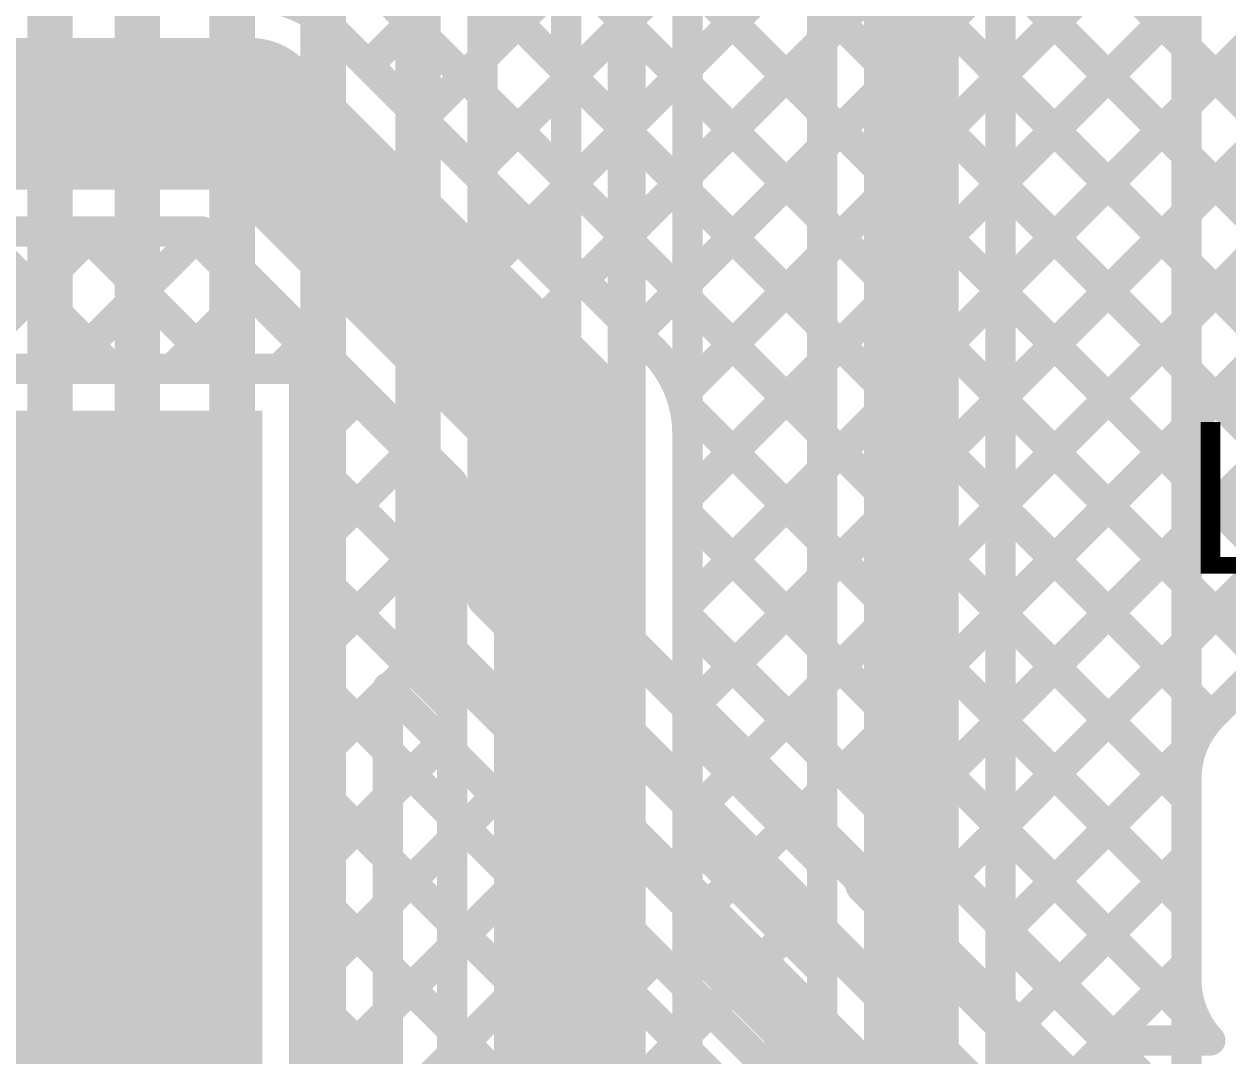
# Model space of a CAD drawing. Header units: millimetres. Extents: x 0 to 214, y 0 to 214.
# Drawn here: x 4.0042 to 4.3215, y 0.7619 to 1.0339 of the extents above; entities that cross this region are included whole.
import ezdxf

# ---------------------------------------------------------------- set-up
doc = ezdxf.new("R2010")
doc.units = ezdxf.units.MM
doc.header["$MEASUREMENT"] = 0
for name, color, linetype in [('BottomLayer', 5, 'Continuous'), ('TopLayer', 1, 'Continuous'), ('TopOverlay', 2, 'Continuous'), ('TopSolder', 216, 'Continuous')]:
    doc.layers.add(name, color=color, linetype=linetype)
doc.styles.add('Arial', font='', dxfattribs={"height": 0.2})
doc.styles.get('Arial').set_extended_font_data('Arial')

# ---------------------------------------------------------------- blocks, each defined once
blk = doc.blocks.new('UWX1E101MCL1GB_137')
at = {"layer": 'TopSolder'}
blk.add_hatch(color=216, dxfattribs=at).paths.add_polyline_path([(-0.03537, 0.06896), (-0.03537, -0.06896), (-0.25203, -0.06896), (-0.25203, 0.06896)])

msp = doc.modelspace()

# ---------------------------------------------------------------- hatches: boundary and pattern name
at = {"layer": 'TopLayer'}
msp.add_hatch(color=1, dxfattribs=at).paths.add_polyline_path([(3.755, 0.506), (4.067, 0.506), (4.067, 0.932), (3.755, 0.932)])

# ---------------------------------------------------------------- linework, layer by layer
at = {"layer": 'BottomLayer'}
for points, const_width in [([(4.011, 0.547), (4.011, 2.504)], 0.012), ([(4.034, 0.531), (4.034, 2.494)], 0.012), ([(4.059, 0.192), (4.059, 2.482)], 0.012), ([(4.083, 0.18588), (4.083, 2.467)], 0.012), ([(4.108, 0.875), (4.108, 2.453)], 0.012), ([(4.163, 2.457), (4.163, 0.871)], 0.01), ([(4.125, 0.88204), (4.125, 2.44596)], 0.008), ([(4.147, 2.44074), (4.147, 0.871)], 0.008), ([(4.179, 2.44074), (4.179, 0.87763)], 0.008), ([(4.179, 1.0223), (4.583, 1.4263)], 0.008), ([(4.179, 0.99402), (4.583, 1.39802)], 0.008), ([(4.179, 0.96573), (4.3795, 1.16623)], 0.008), ([(4.179, 1.15926), (4.43034, 0.90792)], 0.008), ([(4.179, 0.93745), (4.3795, 1.13795)], 0.008), ([(4.179, 1.13097), (4.42147, 0.8885)], 0.008), ([(4.179, 0.90916), (4.3795, 1.10966)], 0.008), ([(4.179, 1.10269), (4.39319, 0.8885)], 0.008), ([(4.179, 0.88088), (4.3795, 1.08138)], 0.008), ([(4.179, 1.0744), (4.3649, 0.8885)], 0.008), ([(4.19152, 0.86511), (4.38133, 1.05492)], 0.008), ([(4.125, 1.02487), (4.147, 1.04687)], 0.008), ([(4.125, 1.04355), (4.147, 1.02155)], 0.008), ([(4.179, 1.04612), (4.34544, 0.87968)], 0.008), ([(4.20566, 0.85097), (4.39423, 1.03954)], 0.008), ([(4.2198, 0.83683), (4.40837, 1.0254)], 0.008), ([(4.125, 0.99659), (4.147, 1.01859)], 0.008), ([(4.179, 1.01784), (4.3313, 0.86553)], 0.008), ([(4.125, 1.01527), (4.147, 0.99327)], 0.008), ([(4.23401, 0.82275), (4.42251, 1.01125)], 0.008), ([(4.24879, 0.80925), (4.43698, 0.99744)], 0.008), ([(4.125, 0.9683), (4.147, 0.9903)], 0.008), ([(4.179, 0.98955), (4.31716, 0.85139)], 0.008), ([(4.125, 0.98698), (4.147, 0.96498)], 0.008), ([(4.125, 0.94002), (4.147, 0.96202)], 0.008), ([(4.179, 0.96127), (4.3105, 0.82977)], 0.008), ([(4.125, 0.9587), (4.147, 0.9367)], 0.008), ([(4.125, 0.91173), (4.147, 0.93373)], 0.008), ([(4.179, 0.93298), (4.3105, 0.80148)], 0.008), ([(4.125, 0.93041), (4.147, 0.90841)], 0.008), ([(4.125, 0.88345), (4.147, 0.90545)], 0.008), ([(4.179, 0.9047), (4.31394, 0.76976)], 0.008), ([(4.125, 0.90213), (4.147, 0.88013)], 0.008), ([(4.125, 0.88204), (4.41104, 0.596)], 0.008), ([(4.3174, 0.85163), (4.34737, 0.8816)], 0.008), ([(4.108, 0.875), (4.404, 0.579)], 0.012), ([(4.13844, 0.8686), (4.147, 0.87716)], 0.008), ([(4.179, 0.87763), (4.23375, 0.82288)], 0.008), ([(4.163, 0.871), (4.2265, 0.8075)], 0.01), ([(4.1517, 0.85967), (4.21112, 0.80025)], 0.008), ([(4.1, 0.25817), (4.1, 0.85896)], 0.008), ([(4.1, 0.85896), (4.39198, 0.56698)], 0.008), ([(4.15258, 0.85446), (4.15475, 0.85663)], 0.008), ([(4.1, 0.83016), (4.1144, 0.84456)], 0.008), ([(4.26293, 0.79511), (4.31265, 0.84483)], 0.008), ([(4.1, 0.84228), (4.5694, 0.37288)], 0.008), ([(4.16672, 0.84032), (4.16889, 0.84248)], 0.008), ([(4.3105, 0.782), (4.3105, 0.835)], 0.008), ([(4.1, 0.80188), (4.12854, 0.83042)], 0.008), ([(4.18087, 0.82618), (4.18303, 0.82834)], 0.008), ([(4.23852, 0.81952), (4.29204, 0.766)], 0.008), ([(4.1, 0.7736), (4.14268, 0.81628)], 0.008), ([(4.1, 0.81399), (4.57466, 0.33934)], 0.008), ([(4.19501, 0.81203), (4.19717, 0.8142)], 0.008), ([(4.27708, 0.78097), (4.3105, 0.81439)], 0.008), ([(4.2265, 0.8075), (4.285, 0.749)], 0.012), ([(4.1, 0.74531), (4.15682, 0.80213)], 0.008), ([(4.21448, 0.79548), (4.27298, 0.73698)], 0.008), ([(4.1, 0.71703), (4.17097, 0.78799)], 0.008), ([(4.29122, 0.76682), (4.3105, 0.78611)], 0.008), ([(4.1, 0.78571), (4.44637, 0.43934)], 0.008), ([(4.1, 0.68874), (4.18511, 0.77385)], 0.008), ([(4.29204, 0.766), (4.31679, 0.766)], 0.008), ([(4.1, 0.66046), (4.19925, 0.75971)], 0.008)]:
    msp.add_lwpolyline(points, dxfattribs=dict(at, const_width=const_width))
for points, const_width in [([(4.123, 1.02487, 1), (4.127, 1.02487, 1)], 0.004), ([(4.145, 1.02155, 1), (4.149, 1.02155, 1)], 0.004), ([(4.177, 1.0223, 1), (4.181, 1.0223, 1)], 0.004), ([(4.145, 1.01859, 1), (4.149, 1.01859, 1)], 0.004), ([(4.177, 1.01784, 1), (4.181, 1.01784, 1)], 0.004), ([(4.123, 1.01527, 1), (4.127, 1.01527, 1)], 0.004), ([(4.123, 0.99659, 1), (4.127, 0.99659, 1)], 0.004), ([(4.145, 0.99327, 1), (4.149, 0.99327, 1)], 0.004), ([(4.177, 0.99402, 1), (4.181, 0.99402, 1)], 0.004), ([(4.145, 0.9903, 1), (4.149, 0.9903, 1)], 0.004), ([(4.177, 0.98955, 1), (4.181, 0.98955, 1)], 0.004), ([(4.123, 0.98698, 1), (4.127, 0.98698, 1)], 0.004), ([(4.123, 0.9683, 1), (4.127, 0.9683, 1)], 0.004), ([(4.145, 0.96498, 1), (4.149, 0.96498, 1)], 0.004), ([(4.177, 0.96573, 1), (4.181, 0.96573, 1)], 0.004), ([(4.145, 0.96202, 1), (4.149, 0.96202, 1)], 0.004), ([(4.177, 0.96127, 1), (4.181, 0.96127, 1)], 0.004), ([(4.123, 0.9587, 1), (4.127, 0.9587, 1)], 0.004), ([(4.123, 0.94002, 1), (4.127, 0.94002, 1)], 0.004), ([(4.145, 0.9367, 1), (4.149, 0.9367, 1)], 0.004), ([(4.177, 0.93745, 1), (4.181, 0.93745, 1)], 0.004), ([(4.145, 0.93373, 1), (4.149, 0.93373, 1)], 0.004), ([(4.177, 0.93298, 1), (4.181, 0.93298, 1)], 0.004), ([(4.123, 0.93041, 1), (4.127, 0.93041, 1)], 0.004), ([(4.123, 0.91173, 1), (4.127, 0.91173, 1)], 0.004), ([(4.145, 0.90841, 1), (4.149, 0.90841, 1)], 0.004), ([(4.177, 0.90916, 1), (4.181, 0.90916, 1)], 0.004), ([(4.145, 0.90545, 1), (4.149, 0.90545, 1)], 0.004), ([(4.177, 0.9047, 1), (4.181, 0.9047, 1)], 0.004), ([(4.123, 0.90213, 1), (4.127, 0.90213, 1)], 0.004), ([(4.123, 0.88345, 1), (4.127, 0.88345, 1)], 0.004), ([(4.123, 0.88204, 1), (4.127, 0.88204, 1)], 0.004), ([(4.123, 0.88204, 1), (4.127, 0.88204, 1)], 0.004), ([(4.145, 0.88013, 1), (4.149, 0.88013, 1)], 0.004), ([(4.177, 0.88088, 1), (4.181, 0.88088, 1)], 0.004), ([(4.105, 0.875, 1), (4.111, 0.875, 1)], 0.006), ([(4.105, 0.875, 1), (4.111, 0.875, 1)], 0.006), ([(4.145, 0.87716, 1), (4.149, 0.87716, 1)], 0.004), ([(4.177, 0.87763, 1), (4.181, 0.87763, 1)], 0.004), ([(4.177, 0.87763, 1), (4.181, 0.87763, 1)], 0.004), ([(4.1605, 0.871, 1), (4.1655, 0.871, 1)], 0.005), ([(4.1605, 0.871, 1), (4.1655, 0.871, 1)], 0.005), ([(4.13644, 0.8686, 1), (4.14044, 0.8686, 1)], 0.004), ([(4.145, 0.871, 1), (4.149, 0.871, 1)], 0.004), ([(4.145, 0.871, 1), (4.149, 0.871, 1)], 0.004), ([(4.145, 0.871, 1), (4.149, 0.871, 1)], 0.004), ([(4.18952, 0.86511, 1), (4.19352, 0.86511, 1)], 0.004), ([(4.14969, 0.85969, 1), (4.15369, 0.85969, 1)], 0.004), ([(4.1497, 0.85967, 1), (4.1537, 0.85967, 1)], 0.004), ([(4.1497, 0.85967, 1), (4.1537, 0.85967, 1)], 0.004), ([(4.098, 0.85896, 1), (4.102, 0.85896, 1)], 0.004), ([(4.098, 0.85896, 1), (4.102, 0.85896, 1)], 0.004), ([(4.15275, 0.85663, 1), (4.15675, 0.85663, 1)], 0.004), ([(4.15058, 0.85446, 1), (4.15458, 0.85446, 1)], 0.004), ([(4.20366, 0.85097, 1), (4.20766, 0.85097, 1)], 0.004), ([(4.31516, 0.85139, 1), (4.31916, 0.85139, 1)], 0.004), ([(4.31538, 0.85162, 1), (4.31938, 0.85162, 1)], 0.004), ([(4.3154, 0.85163, 1), (4.3194, 0.85163, 1)], 0.004), ([(4.3154, 0.85163, 1), (4.3194, 0.85163, 1)], 0.004), ([(4.1124, 0.84456, 1), (4.1164, 0.84456, 1)], 0.004), ([(4.31065, 0.84483, 1), (4.31465, 0.84483, 1)], 0.004), ([(4.098, 0.84228, 1), (4.102, 0.84228, 1)], 0.004), ([(4.16472, 0.84032, 1), (4.16872, 0.84032, 1)], 0.004), ([(4.16689, 0.84248, 1), (4.17089, 0.84248, 1)], 0.004), ([(4.2178, 0.83683, 1), (4.2218, 0.83683, 1)], 0.004), ([(4.3085, 0.835, 1), (4.3125, 0.835, 1)], 0.004), ([(4.3085, 0.835, 1), (4.3125, 0.835, 1)], 0.004), ([(4.3085, 0.835, 1), (4.3125, 0.835, 1)], 0.004), ([(4.098, 0.83016, 1), (4.102, 0.83016, 1)], 0.004), ([(4.12654, 0.83042, 1), (4.13054, 0.83042, 1)], 0.004), ([(4.18103, 0.82834, 1), (4.18503, 0.82834, 1)], 0.004), ([(4.3085, 0.82977, 1), (4.3125, 0.82977, 1)], 0.004), ([(4.17887, 0.82618, 1), (4.18287, 0.82618, 1)], 0.004), ([(4.23175, 0.82288, 1), (4.23575, 0.82288, 1)], 0.004), ([(4.23175, 0.82288, 1), (4.23575, 0.82288, 1)], 0.004), ([(4.23201, 0.82275, 1), (4.23601, 0.82275, 1)], 0.004), ([(4.23652, 0.81952, 1), (4.24052, 0.81952, 1)], 0.004), ([(4.23652, 0.81952, 1), (4.24052, 0.81952, 1)], 0.004), ([(4.14068, 0.81628, 1), (4.14468, 0.81628, 1)], 0.004), ([(4.098, 0.81399, 1), (4.102, 0.81399, 1)], 0.004), ([(4.19301, 0.81203, 1), (4.19701, 0.81203, 1)], 0.004), ([(4.19517, 0.8142, 1), (4.19917, 0.8142, 1)], 0.004), ([(4.3085, 0.81439, 1), (4.3125, 0.81439, 1)], 0.004), ([(4.2235, 0.8075, 1), (4.2295, 0.8075, 1)], 0.006), ([(4.224, 0.8075, 1), (4.229, 0.8075, 1)], 0.005), ([(4.24679, 0.80925, 1), (4.25079, 0.80925, 1)], 0.004), ([(4.15482, 0.80213, 1), (4.15882, 0.80213, 1)], 0.004), ([(4.098, 0.80188, 1), (4.102, 0.80188, 1)], 0.004), ([(4.20912, 0.80025, 1), (4.21312, 0.80025, 1)], 0.004), ([(4.20912, 0.80025, 1), (4.21312, 0.80025, 1)], 0.004), ([(4.3085, 0.80148, 1), (4.3125, 0.80148, 1)], 0.004), ([(4.21248, 0.79548, 1), (4.21648, 0.79548, 1)], 0.004), ([(4.21248, 0.79548, 1), (4.21648, 0.79548, 1)], 0.004), ([(4.26093, 0.79511, 1), (4.26493, 0.79511, 1)], 0.004), ([(4.16897, 0.78799, 1), (4.17297, 0.78799, 1)], 0.004), ([(4.3085, 0.78611, 1), (4.3125, 0.78611, 1)], 0.004), ([(4.098, 0.78571, 1), (4.102, 0.78571, 1)], 0.004), ([(4.27508, 0.78097, 1), (4.27908, 0.78097, 1)], 0.004), ([(4.3085, 0.782, 1), (4.3125, 0.782, 1)], 0.004), ([(4.3085, 0.782, 1), (4.3125, 0.782, 1)], 0.004), ([(4.098, 0.7736, 1), (4.102, 0.7736, 1)], 0.004), ([(4.18311, 0.77385, 1), (4.18711, 0.77385, 1)], 0.004), ([(4.31194, 0.76976, 1), (4.31594, 0.76976, 1)], 0.004), ([(4.28922, 0.76682, 1), (4.29322, 0.76682, 1)], 0.004), ([(4.29004, 0.766, 1), (4.29404, 0.766, 1)], 0.004), ([(4.29004, 0.766, 1), (4.29404, 0.766, 1)], 0.004), ([(4.31479, 0.766, 1), (4.31879, 0.766, 1)], 0.004), ([(4.31479, 0.766, 1), (4.31879, 0.766, 1)], 0.004), ([(4.19725, 0.75971, 1), (4.20125, 0.75971, 1)], 0.004)]:
    msp.add_lwpolyline(points, format="xyb", close=True, dxfattribs=dict(at, const_width=const_width))
at = {"layer": 'BottomLayer', "const_width": 0.008}
for points in [[(4.15169, 0.85969, -0.198912), (4.147, 0.871)], [(4.1517, 0.85967, -0.199231), (4.147, 0.871)], [(4.3105, 0.835, -0.199188), (4.3174, 0.85163)], [(4.3105, 0.835, -0.198912), (4.31738, 0.85162)], [(4.23375, 0.82288, -0.08639), (4.23852, 0.81952)], [(4.21448, 0.79548, -0.08639), (4.21112, 0.80025)], [(4.31679, 0.766, -0.18945), (4.3105, 0.782)]]:
    msp.add_lwpolyline(points, format="xyb", dxfattribs=at)
at = {"layer": 'TopLayer'}
for points, const_width in [([(3.981, 1.24412), (4.2145, 1.01062)], 0.008), ([(4.2615, 1.01995), (4.4825, 1.24095)], 0.008), ([(3.981, 1.21584), (4.2145, 0.98234)], 0.008), ([(4.238, 0.546), (4.238, 1.188)], 0.025), ([(3.981, 1.18755), (4.2145, 0.95405)], 0.008), ([(4.2145, 0.546), (4.2145, 1.188)], 0.008), ([(4.2615, 0.546), (4.2615, 1.17827)], 0.008), ([(4.08013, 1.03657), (4.2145, 1.17094)], 0.008), ([(3.981, 1.15927), (4.2145, 0.92577)], 0.008), ([(4.09484, 1.023), (4.2145, 1.14265)], 0.008), ([(4.10899, 1.00886), (4.2145, 1.11437)], 0.008), ([(4.12313, 0.99471), (4.2145, 1.08609)], 0.008), ([(4.2615, 1.07676), (4.3105, 1.02776)], 0.008), ([(4.13727, 0.98057), (4.2145, 1.0578)], 0.008), ([(4.3105, 0.782), (4.3105, 1.052)], 0.008), ([(4.2615, 1.04847), (4.3105, 0.99947)], 0.008), ([(4.2615, 0.99166), (4.3105, 1.04066)], 0.008), ([(4.08571, 1.03213), (4.1699, 0.94794)], 0.008), ([(4.15141, 0.96643), (4.2145, 1.02952)], 0.008), ([(3.75676, 1.01024), (4.06376, 1.01024)], 0.04), ([(4.06376, 1.01024), (4.148, 0.926)], 0.04), ([(4.2615, 1.02019), (4.3105, 0.97119)], 0.008), ([(4.2615, 0.96338), (4.3105, 1.01238)], 0.008), ([(4.16555, 0.95229), (4.2145, 1.00123)], 0.008), ([(4.2615, 0.9919), (4.3105, 0.9429)], 0.008), ([(4.2615, 0.9351), (4.3105, 0.9841)], 0.008), ([(3.75676, 0.97924), (4.05092, 0.97924)], 0.008), ([(3.98656, 0.943), (4.0228, 0.97924)], 0.008), ([(3.99133, 0.97924), (4.02756, 0.943)], 0.008), ([(4.01485, 0.943), (4.051, 0.97916)], 0.008), ([(4.01961, 0.97924), (4.05585, 0.943)], 0.008), ([(4.04789, 0.97924), (4.117, 0.91013)], 0.008), ([(4.05092, 0.97924), (4.117, 0.91316)], 0.008), ([(4.1774, 0.93584), (4.2145, 0.97295)], 0.008), ([(4.04313, 0.943), (4.06514, 0.96501)], 0.008), ([(4.2615, 0.96362), (4.3105, 0.91462)], 0.008), ([(4.2615, 0.90681), (4.3105, 0.95581)], 0.008), ([(4.07141, 0.943), (4.07929, 0.95087)], 0.008), ([(3.856, 0.943), (4.078, 0.943)], 0.008), ([(4.078, 0.54019), (4.078, 0.943)], 0.008), ([(4.148, 0.55), (4.148, 0.926)], 0.04), ([(4.179, 0.90916), (4.2145, 0.94466)], 0.008), ([(4.078, 0.9213), (4.09343, 0.93673)], 0.008), ([(4.2615, 0.93534), (4.3105, 0.88634)], 0.008), ([(4.17794, 0.93404), (4.2145, 0.89748)], 0.008), ([(4.179, 0.56284), (4.179, 0.926)], 0.008), ([(4.2615, 0.87853), (4.3105, 0.92753)], 0.008), ([(4.078, 0.89302), (4.10757, 0.92259)], 0.008), ([(4.078, 0.92085), (4.117, 0.88185)], 0.008), ([(4.179, 0.88088), (4.2145, 0.91638)], 0.008), ([(4.117, 0.55), (4.117, 0.91316)], 0.008), ([(4.2615, 0.90705), (4.3105, 0.85805)], 0.008), ([(4.078, 0.86473), (4.117, 0.90373)], 0.008), ([(4.179, 0.9047), (4.2145, 0.8692)], 0.008), ([(4.2615, 0.85024), (4.3105, 0.89924)], 0.008), ([(4.078, 0.89256), (4.117, 0.85356)], 0.008), ([(4.179, 0.8526), (4.2145, 0.8881)], 0.008), ([(4.2615, 0.87877), (4.3105, 0.82977)], 0.008), ([(4.078, 0.83645), (4.117, 0.87545)], 0.008), ([(4.179, 0.87641), (4.2145, 0.84091)], 0.008), ([(4.2615, 0.82196), (4.3105, 0.87096)], 0.008), ([(4.078, 0.86428), (4.117, 0.82528)], 0.008), ([(4.179, 0.82431), (4.2145, 0.85981)], 0.008), ([(4.2615, 0.85048), (4.3105, 0.80148)], 0.008), ([(4.078, 0.80816), (4.117, 0.84716)], 0.008), ([(4.179, 0.84813), (4.2145, 0.81263)], 0.008), ([(4.2615, 0.79367), (4.3105, 0.84267)], 0.008), ([(4.078, 0.83599), (4.117, 0.79699)], 0.008), ([(4.179, 0.79603), (4.2145, 0.83153)], 0.008), ([(4.2615, 0.8222), (4.3105, 0.7732)], 0.008), ([(4.078, 0.77988), (4.117, 0.81888)], 0.008), ([(4.179, 0.81985), (4.2145, 0.78435)], 0.008), ([(4.2615, 0.76539), (4.3105, 0.81439)], 0.008), ([(4.078, 0.80771), (4.117, 0.76871)], 0.008), ([(4.179, 0.76774), (4.2145, 0.80324)], 0.008), ([(4.2615, 0.79391), (4.3105, 0.74491)], 0.008), ([(4.078, 0.7516), (4.117, 0.7906)], 0.008), ([(4.179, 0.79156), (4.2145, 0.75606)], 0.008), ([(4.2615, 0.73711), (4.3105, 0.78611)], 0.008), ([(4.3105, 0.545), (4.3105, 0.782)], 0.008), ([(4.078, 0.77942), (4.117, 0.74042)], 0.008), ([(4.179, 0.73946), (4.2145, 0.77496)], 0.008), ([(4.2615, 0.76563), (4.3105, 0.71663)], 0.008), ([(4.078, 0.72331), (4.117, 0.76231)], 0.008), ([(4.179, 0.76328), (4.2145, 0.72778)], 0.008)]:
    msp.add_lwpolyline(points, dxfattribs=dict(at, const_width=const_width))
at = {"layer": 'TopLayer', "const_width": 0.008}
for points in [[(4.06376, 1.04124, -0.199163), (4.08571, 1.03213)], [(4.06376, 1.04124, -0.198912), (4.08568, 1.03216)], [(4.1699, 0.94794, -0.199163), (4.179, 0.926)], [(4.16992, 0.94792, -0.198912), (4.179, 0.926)]]:
    msp.add_lwpolyline(points, format="xyb", dxfattribs=at)
at = {"layer": 'TopLayer'}
for points, const_width in [([(4.07813, 1.03657, 1), (4.08213, 1.03657, 1)], 0.004), ([(4.08368, 1.03216, 1), (4.08768, 1.03216, 1)], 0.004), ([(4.08371, 1.03213, 1), (4.08771, 1.03213, 1)], 0.004), ([(4.08371, 1.03213, 1), (4.08771, 1.03213, 1)], 0.004), ([(4.2125, 1.02952, 1), (4.2165, 1.02952, 1)], 0.004), ([(4.3085, 1.02776, 1), (4.3125, 1.02776, 1)], 0.004), ([(4.05376, 1.01024, 1), (4.07376, 1.01024, 1)], 0.02), ([(4.05376, 1.01024, 1), (4.07376, 1.01024, 1)], 0.02), ([(4.09284, 1.023, 1), (4.09684, 1.023, 1)], 0.004), ([(4.2595, 1.02019, 1), (4.2635, 1.02019, 1)], 0.004), ([(4.2595, 1.01995, 1), (4.2635, 1.01995, 1)], 0.004), ([(4.3085, 1.01238, 1), (4.3125, 1.01238, 1)], 0.004), ([(4.10699, 1.00886, 1), (4.11099, 1.00886, 1)], 0.004), ([(4.2125, 1.01062, 1), (4.2165, 1.01062, 1)], 0.004), ([(4.2125, 1.00123, 1), (4.2165, 1.00123, 1)], 0.004), ([(4.3085, 0.99947, 1), (4.3125, 0.99947, 1)], 0.004), ([(4.12113, 0.99471, 1), (4.12513, 0.99471, 1)], 0.004), ([(4.2595, 0.9919, 1), (4.2635, 0.9919, 1)], 0.004), ([(4.2595, 0.99166, 1), (4.2635, 0.99166, 1)], 0.004), ([(4.3085, 0.9841, 1), (4.3125, 0.9841, 1)], 0.004), ([(4.13527, 0.98057, 1), (4.13927, 0.98057, 1)], 0.004), ([(4.2125, 0.98234, 1), (4.2165, 0.98234, 1)], 0.004), ([(4.01761, 0.97924, 1), (4.02161, 0.97924, 1)], 0.004), ([(4.0208, 0.97924, 1), (4.0248, 0.97924, 1)], 0.004), ([(4.04589, 0.97924, 1), (4.04989, 0.97924, 1)], 0.004), ([(4.04892, 0.97924, 1), (4.05292, 0.97924, 1)], 0.004), ([(4.04892, 0.97924, 1), (4.05292, 0.97924, 1)], 0.004), ([(4.049, 0.97916, 1), (4.053, 0.97916, 1)], 0.004), ([(4.2125, 0.97295, 1), (4.2165, 0.97295, 1)], 0.004), ([(4.3085, 0.97119, 1), (4.3125, 0.97119, 1)], 0.004), ([(4.06314, 0.96501, 1), (4.06714, 0.96501, 1)], 0.004), ([(4.14941, 0.96643, 1), (4.15341, 0.96643, 1)], 0.004), ([(4.2595, 0.96362, 1), (4.2635, 0.96362, 1)], 0.004), ([(4.2595, 0.96338, 1), (4.2635, 0.96338, 1)], 0.004), ([(4.3085, 0.95581, 1), (4.3125, 0.95581, 1)], 0.004), ([(4.16355, 0.95229, 1), (4.16755, 0.95229, 1)], 0.004), ([(4.2125, 0.95405, 1), (4.2165, 0.95405, 1)], 0.004), ([(4.07729, 0.95087, 1), (4.08129, 0.95087, 1)], 0.004), ([(4.1679, 0.94794, 1), (4.1719, 0.94794, 1)], 0.004), ([(4.1679, 0.94794, 1), (4.1719, 0.94794, 1)], 0.004), ([(4.16792, 0.94792, 1), (4.17192, 0.94792, 1)], 0.004), ([(4.01285, 0.943, 1), (4.01685, 0.943, 1)], 0.004), ([(4.02556, 0.943, 1), (4.02956, 0.943, 1)], 0.004), ([(4.04113, 0.943, 1), (4.04513, 0.943, 1)], 0.004), ([(4.05385, 0.943, 1), (4.05785, 0.943, 1)], 0.004), ([(4.06941, 0.943, 1), (4.07341, 0.943, 1)], 0.004), ([(4.076, 0.943, 1), (4.08, 0.943, 1)], 0.004), ([(4.076, 0.943, 1), (4.08, 0.943, 1)], 0.004), ([(4.138, 0.926, 1), (4.158, 0.926, 1)], 0.02), ([(4.138, 0.926, 1), (4.158, 0.926, 1)], 0.02), ([(4.2125, 0.94466, 1), (4.2165, 0.94466, 1)], 0.004), ([(4.3085, 0.9429, 1), (4.3125, 0.9429, 1)], 0.004), ([(4.09143, 0.93673, 1), (4.09543, 0.93673, 1)], 0.004), ([(4.1754, 0.93584, 1), (4.1794, 0.93584, 1)], 0.004), ([(4.2595, 0.93534, 1), (4.2635, 0.93534, 1)], 0.004), ([(4.17594, 0.93404, 1), (4.17994, 0.93404, 1)], 0.004), ([(4.2595, 0.9351, 1), (4.2635, 0.9351, 1)], 0.004), ([(4.177, 0.926, 1), (4.181, 0.926, 1)], 0.004), ([(4.177, 0.926, 1), (4.181, 0.926, 1)], 0.004), ([(4.177, 0.926, 1), (4.181, 0.926, 1)], 0.004), ([(4.2125, 0.92577, 1), (4.2165, 0.92577, 1)], 0.004), ([(4.3085, 0.92753, 1), (4.3125, 0.92753, 1)], 0.004), ([(4.10557, 0.92259, 1), (4.10957, 0.92259, 1)], 0.004), ([(4.076, 0.9213, 1), (4.08, 0.9213, 1)], 0.004), ([(4.076, 0.92085, 1), (4.08, 0.92085, 1)], 0.004), ([(4.2125, 0.91638, 1), (4.2165, 0.91638, 1)], 0.004), ([(4.115, 0.91316, 1), (4.119, 0.91316, 1)], 0.004), ([(4.115, 0.91316, 1), (4.119, 0.91316, 1)], 0.004), ([(4.3085, 0.91462, 1), (4.3125, 0.91462, 1)], 0.004), ([(4.115, 0.91013, 1), (4.119, 0.91013, 1)], 0.004), ([(4.177, 0.90916, 1), (4.181, 0.90916, 1)], 0.004), ([(4.2595, 0.90705, 1), (4.2635, 0.90705, 1)], 0.004), ([(4.2595, 0.90681, 1), (4.2635, 0.90681, 1)], 0.004), ([(4.115, 0.90373, 1), (4.119, 0.90373, 1)], 0.004), ([(4.177, 0.9047, 1), (4.181, 0.9047, 1)], 0.004), ([(4.2125, 0.89748, 1), (4.2165, 0.89748, 1)], 0.004), ([(4.3085, 0.89924, 1), (4.3125, 0.89924, 1)], 0.004), ([(4.076, 0.89302, 1), (4.08, 0.89302, 1)], 0.004), ([(4.076, 0.89256, 1), (4.08, 0.89256, 1)], 0.004), ([(4.2125, 0.8881, 1), (4.2165, 0.8881, 1)], 0.004), ([(4.3085, 0.88634, 1), (4.3125, 0.88634, 1)], 0.004), ([(4.115, 0.88185, 1), (4.119, 0.88185, 1)], 0.004), ([(4.177, 0.88088, 1), (4.181, 0.88088, 1)], 0.004), ([(4.2595, 0.87877, 1), (4.2635, 0.87877, 1)], 0.004), ([(4.2595, 0.87853, 1), (4.2635, 0.87853, 1)], 0.004), ([(4.115, 0.87545, 1), (4.119, 0.87545, 1)], 0.004), ([(4.177, 0.87641, 1), (4.181, 0.87641, 1)], 0.004), ([(4.2125, 0.8692, 1), (4.2165, 0.8692, 1)], 0.004), ([(4.3085, 0.87096, 1), (4.3125, 0.87096, 1)], 0.004), ([(4.076, 0.86473, 1), (4.08, 0.86473, 1)], 0.004), ([(4.076, 0.86428, 1), (4.08, 0.86428, 1)], 0.004), ([(4.2125, 0.85981, 1), (4.2165, 0.85981, 1)], 0.004), ([(4.3085, 0.85805, 1), (4.3125, 0.85805, 1)], 0.004), ([(4.115, 0.85356, 1), (4.119, 0.85356, 1)], 0.004), ([(4.177, 0.8526, 1), (4.181, 0.8526, 1)], 0.004), ([(4.2595, 0.85048, 1), (4.2635, 0.85048, 1)], 0.004), ([(4.2595, 0.85024, 1), (4.2635, 0.85024, 1)], 0.004), ([(4.115, 0.84716, 1), (4.119, 0.84716, 1)], 0.004), ([(4.177, 0.84813, 1), (4.181, 0.84813, 1)], 0.004), ([(4.2125, 0.84091, 1), (4.2165, 0.84091, 1)], 0.004), ([(4.3085, 0.84267, 1), (4.3125, 0.84267, 1)], 0.004), ([(4.076, 0.83645, 1), (4.08, 0.83645, 1)], 0.004), ([(4.076, 0.83599, 1), (4.08, 0.83599, 1)], 0.004), ([(4.2125, 0.83153, 1), (4.2165, 0.83153, 1)], 0.004), ([(4.3085, 0.82977, 1), (4.3125, 0.82977, 1)], 0.004), ([(4.115, 0.82528, 1), (4.119, 0.82528, 1)], 0.004), ([(4.177, 0.82431, 1), (4.181, 0.82431, 1)], 0.004), ([(4.2595, 0.8222, 1), (4.2635, 0.8222, 1)], 0.004), ([(4.2595, 0.82196, 1), (4.2635, 0.82196, 1)], 0.004), ([(4.115, 0.81888, 1), (4.119, 0.81888, 1)], 0.004), ([(4.177, 0.81985, 1), (4.181, 0.81985, 1)], 0.004), ([(4.2125, 0.81263, 1), (4.2165, 0.81263, 1)], 0.004), ([(4.3085, 0.81439, 1), (4.3125, 0.81439, 1)], 0.004), ([(4.076, 0.80816, 1), (4.08, 0.80816, 1)], 0.004), ([(4.076, 0.80771, 1), (4.08, 0.80771, 1)], 0.004), ([(4.2125, 0.80324, 1), (4.2165, 0.80324, 1)], 0.004), ([(4.3085, 0.80148, 1), (4.3125, 0.80148, 1)], 0.004), ([(4.115, 0.79699, 1), (4.119, 0.79699, 1)], 0.004), ([(4.177, 0.79603, 1), (4.181, 0.79603, 1)], 0.004), ([(4.2595, 0.79391, 1), (4.2635, 0.79391, 1)], 0.004), ([(4.2595, 0.79367, 1), (4.2635, 0.79367, 1)], 0.004), ([(4.115, 0.7906, 1), (4.119, 0.7906, 1)], 0.004), ([(4.177, 0.79156, 1), (4.181, 0.79156, 1)], 0.004), ([(4.3085, 0.78611, 1), (4.3125, 0.78611, 1)], 0.004), ([(4.2125, 0.78435, 1), (4.2165, 0.78435, 1)], 0.004), ([(4.076, 0.77988, 1), (4.08, 0.77988, 1)], 0.004), ([(4.3085, 0.782, 1), (4.3125, 0.782, 1)], 0.004), ([(4.3085, 0.782, 1), (4.3125, 0.782, 1)], 0.004), ([(4.076, 0.77942, 1), (4.08, 0.77942, 1)], 0.004), ([(4.2125, 0.77496, 1), (4.2165, 0.77496, 1)], 0.004), ([(4.3085, 0.7732, 1), (4.3125, 0.7732, 1)], 0.004), ([(4.115, 0.76871, 1), (4.119, 0.76871, 1)], 0.004), ([(4.177, 0.76774, 1), (4.181, 0.76774, 1)], 0.004), ([(4.2595, 0.76563, 1), (4.2635, 0.76563, 1)], 0.004), ([(4.2595, 0.76539, 1), (4.2635, 0.76539, 1)], 0.004), ([(4.115, 0.76231, 1), (4.119, 0.76231, 1)], 0.004), ([(4.177, 0.76328, 1), (4.181, 0.76328, 1)], 0.004)]:
    msp.add_lwpolyline(points, format="xyb", close=True, dxfattribs=dict(at, const_width=const_width))

# ---------------------------------------------------------------- block references
at = {"rotation": 270}
msp.add_blockref('UWX1E101MCL1GB_137', (3.94109, 0.5122), dxfattribs=at)

# ---------------------------------------------------------------- texts
at = {"layer": 'TopOverlay', "style": 'Arial'}
msp.add_text('LED5', height=0.04, dxfattribs=at).set_placement((4.30969, 0.88901))

doc.saveas('drawing.dxf')
